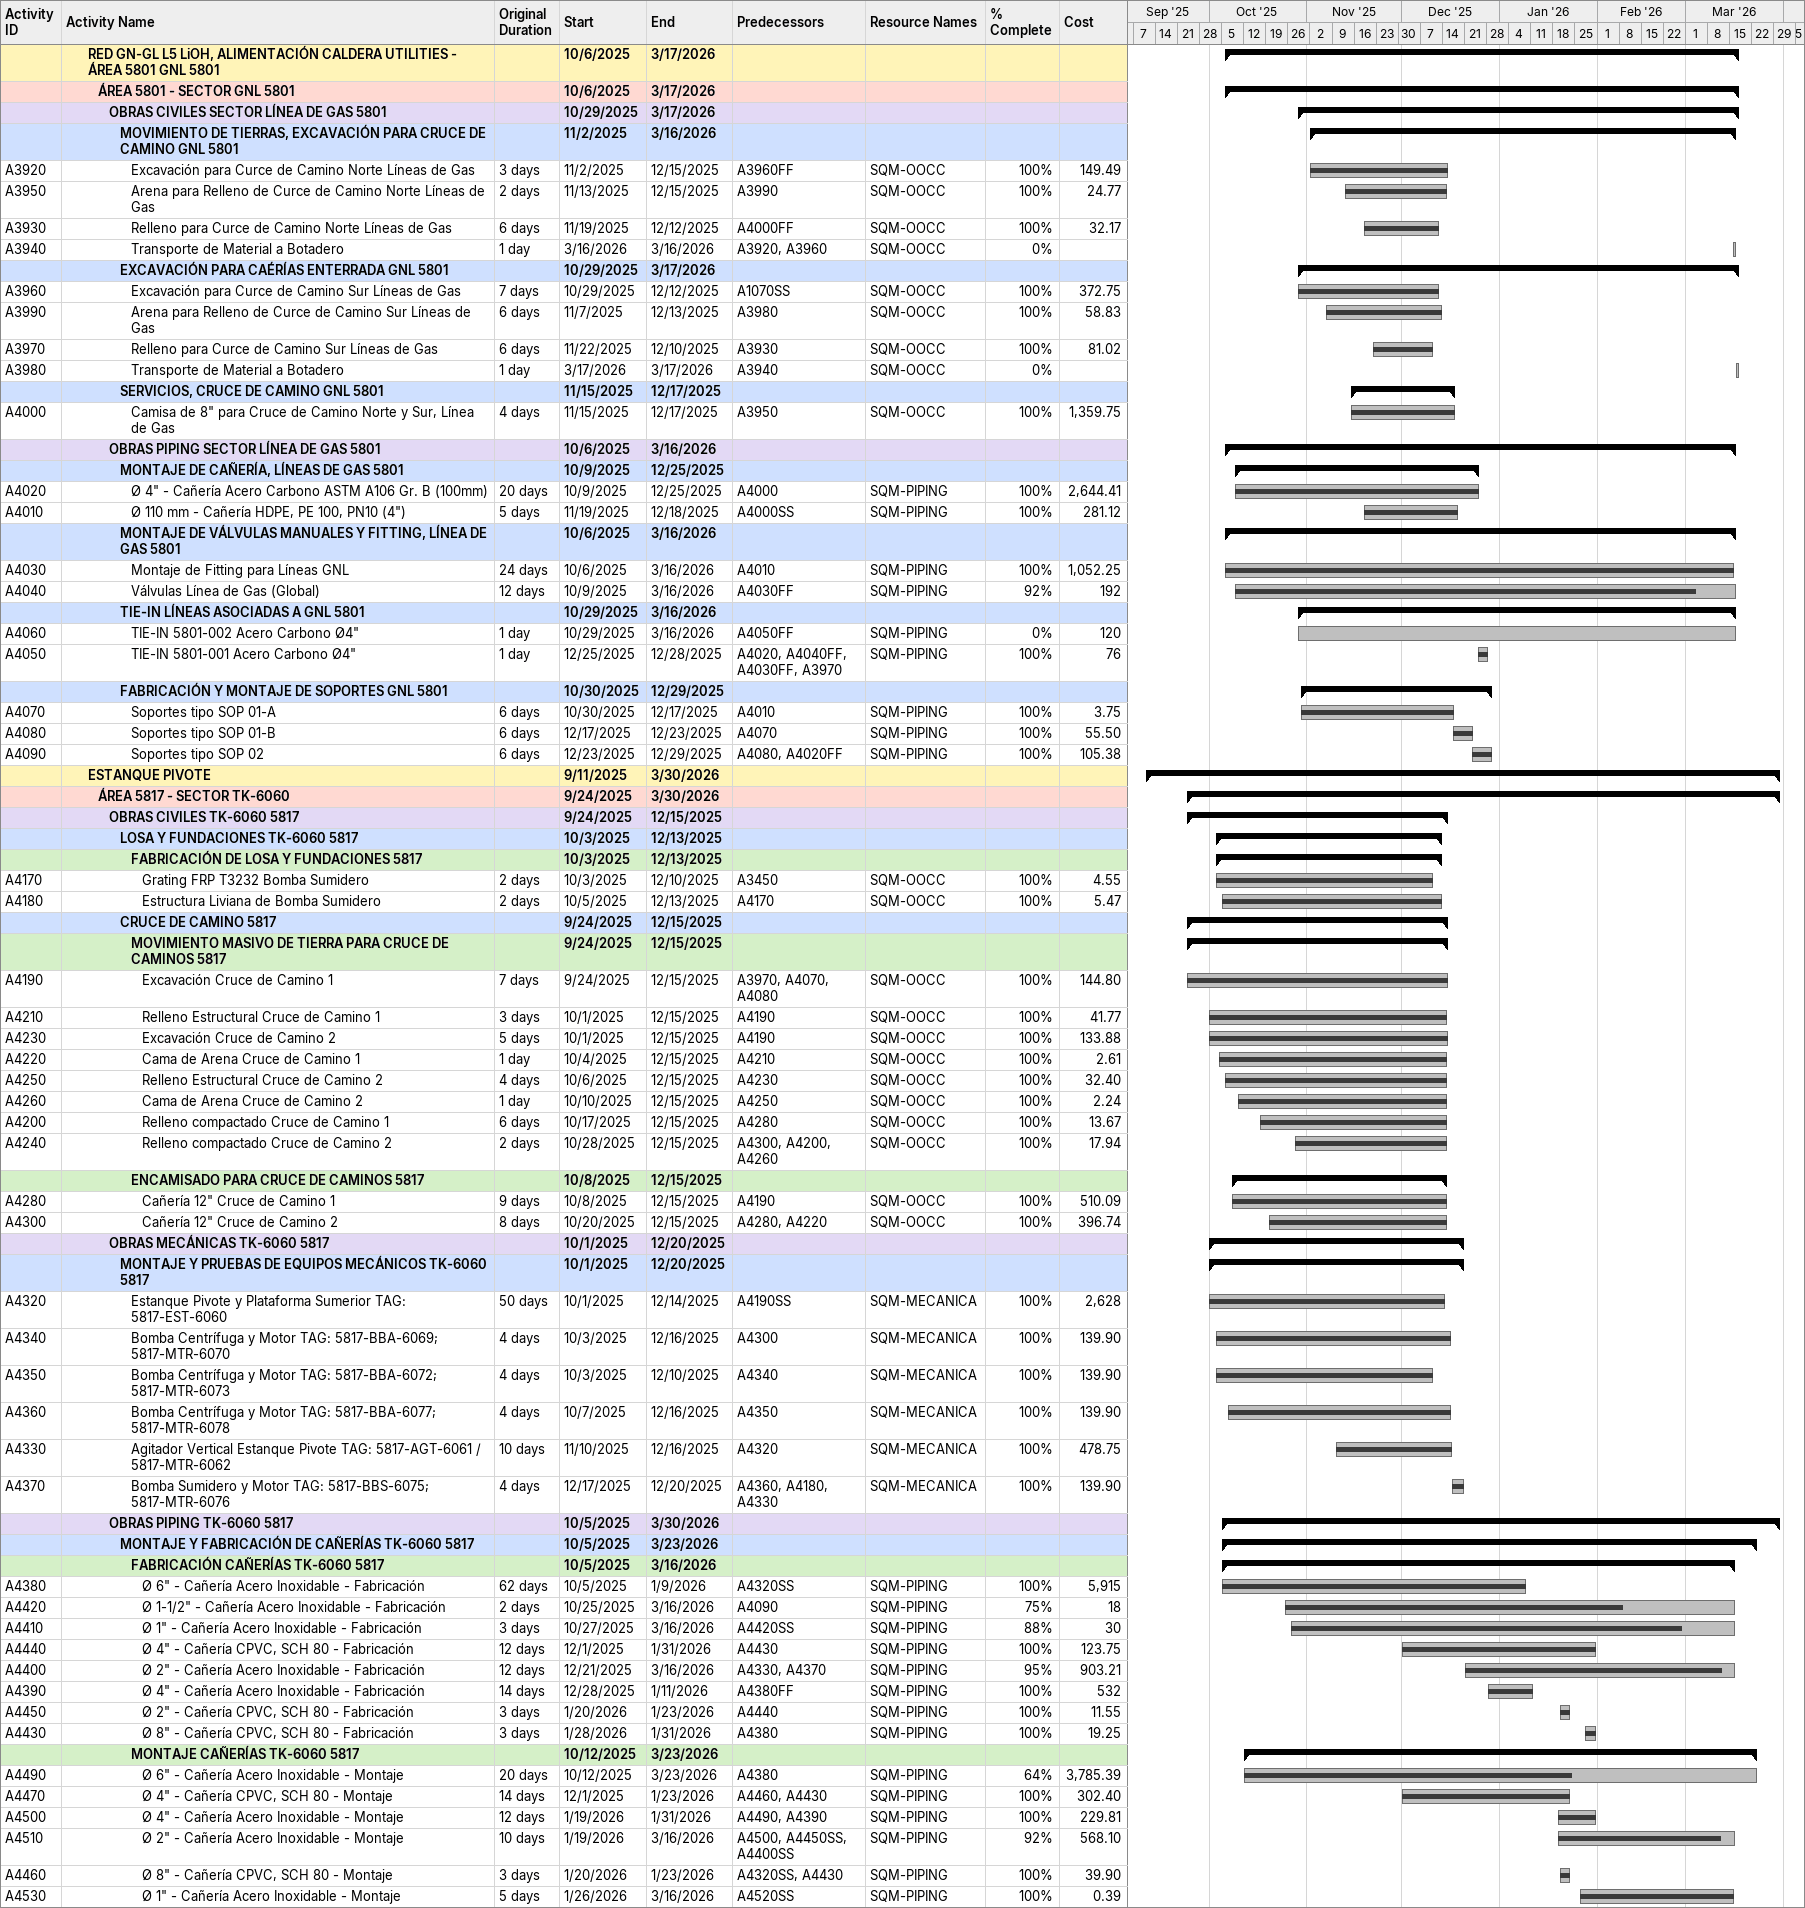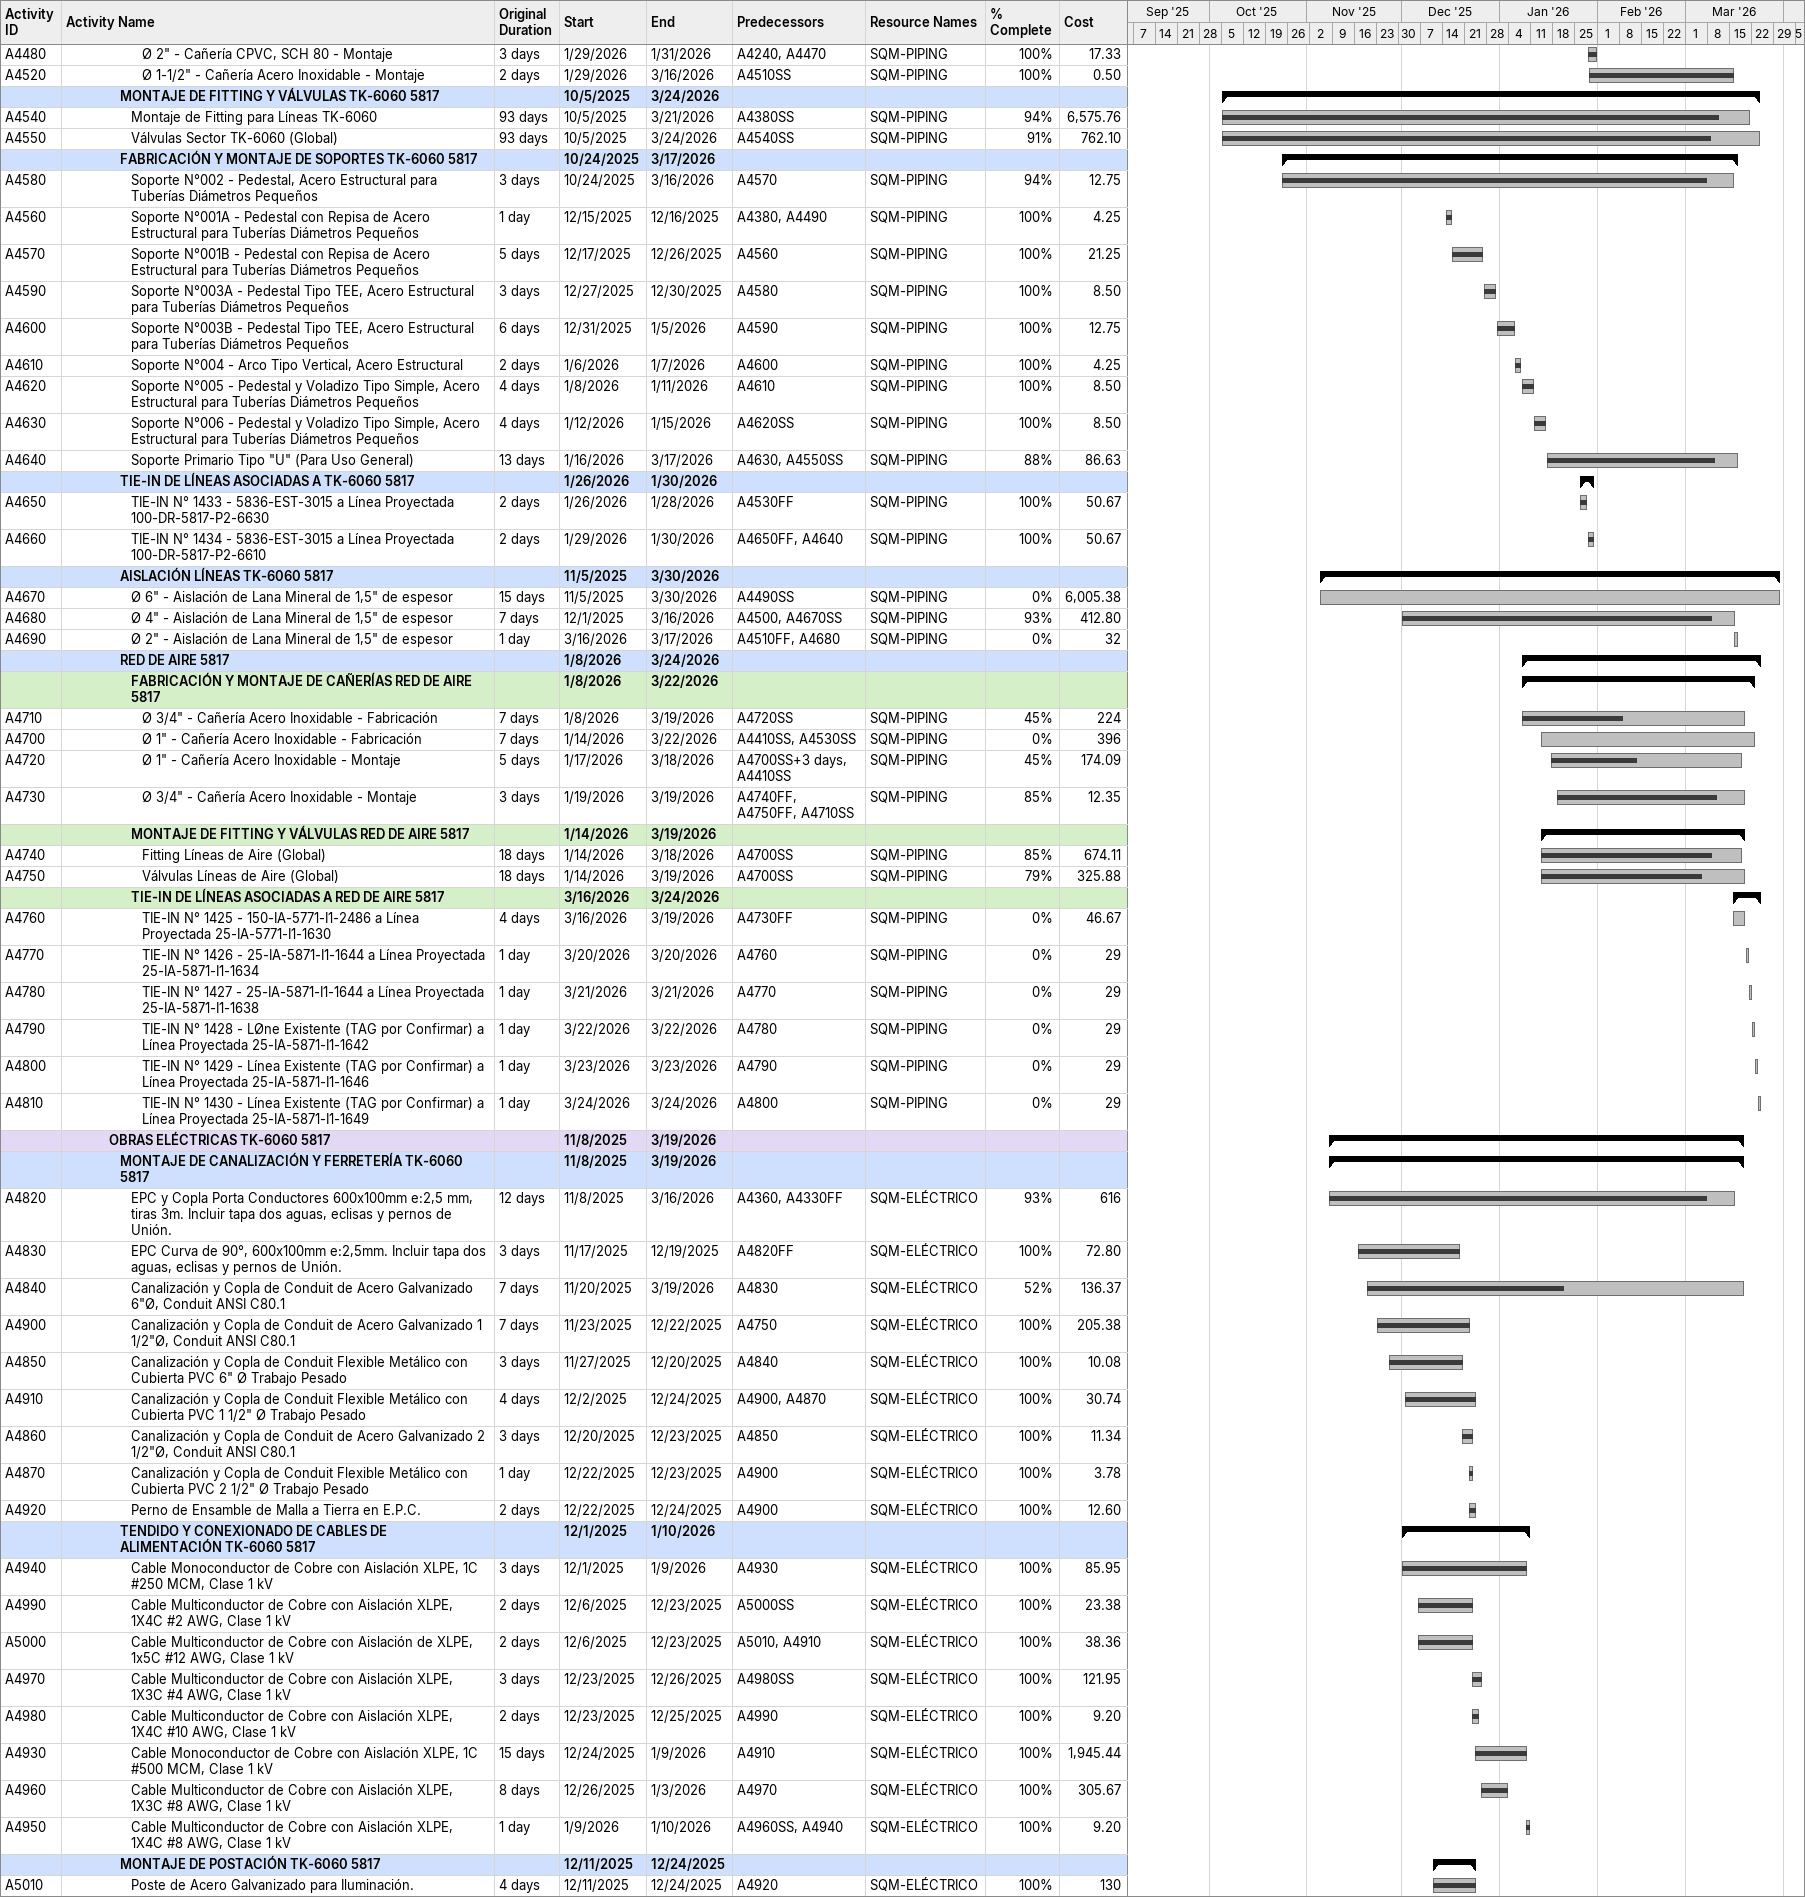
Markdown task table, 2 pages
| ID | Level | Task | Original duration | Start | Finish | Predecessors | Resources | % complete | Cost |
|---|---|---|---|---|---|---|---|---|---|
|  | 3 | **RED GN-GL L5 LiOH, ALIMENTACIÓN CALDERA UTILITIES - ÁREA 5801 GNL 5801** |  | 2025-10-06 | 2026-03-17 |  |  |  |  |
|  | 4 | **ÁREA 5801 - SECTOR GNL 5801** |  | 2025-10-06 | 2026-03-17 |  |  |  |  |
|  | 5 | **OBRAS CIVILES SECTOR LÍNEA DE GAS 5801** |  | 2025-10-29 | 2026-03-17 |  |  |  |  |
|  | 6 | **MOVIMIENTO DE TIERRAS, EXCAVACIÓN PARA CRUCE DE CAMINO GNL 5801** |  | 2025-11-02 | 2026-03-16 |  |  |  |  |
| A3920 | 7 | Excavación para Curce de Camino Norte Líneas de Gas | 3d | 2025-11-02 | 2025-12-15 | A3960FF | SQM-OOCC | 100 | 149.49 |
| A3950 | 7 | Arena para Relleno de Curce de Camino Norte Líneas de Gas | 2d | 2025-11-13 | 2025-12-15 | A3990 | SQM-OOCC | 100 | 24.77 |
| A3930 | 7 | Relleno para Curce de Camino Norte Líneas de Gas | 6d | 2025-11-19 | 2025-12-12 | A4000FF | SQM-OOCC | 100 | 32.17 |
| A3940 | 7 | Transporte de Material a Botadero | 1d | 2026-03-16 | 2026-03-16 | A3920, A3960 | SQM-OOCC | 0 |  |
|  | 6 | **EXCAVACIÓN PARA CAÉRÍAS ENTERRADA GNL 5801** |  | 2025-10-29 | 2026-03-17 |  |  |  |  |
| A3960 | 7 | Excavación para Curce de Camino Sur Líneas de Gas | 7d | 2025-10-29 | 2025-12-12 | A1070SS | SQM-OOCC | 100 | 372.75 |
| A3990 | 7 | Arena para Relleno de Curce de Camino Sur Líneas de Gas | 6d | 2025-11-07 | 2025-12-13 | A3980 | SQM-OOCC | 100 | 58.83 |
| A3970 | 7 | Relleno para Curce de Camino Sur Líneas de Gas | 6d | 2025-11-22 | 2025-12-10 | A3930 | SQM-OOCC | 100 | 81.02 |
| A3980 | 7 | Transporte de Material a Botadero | 1d | 2026-03-17 | 2026-03-17 | A3940 | SQM-OOCC | 0 |  |
|  | 6 | **SERVICIOS, CRUCE DE CAMINO GNL 5801** |  | 2025-11-15 | 2025-12-17 |  |  |  |  |
| A4000 | 7 | Camisa de 8" para Cruce de Camino Norte y Sur, Línea de Gas | 4d | 2025-11-15 | 2025-12-17 | A3950 | SQM-OOCC | 100 | 1359.75 |
|  | 5 | **OBRAS PIPING SECTOR LÍNEA DE GAS 5801** |  | 2025-10-06 | 2026-03-16 |  |  |  |  |
|  | 6 | **MONTAJE DE CAÑERÍA, LÍNEAS DE GAS 5801** |  | 2025-10-09 | 2025-12-25 |  |  |  |  |
| A4020 | 7 | Ø 4" - Cañería Acero Carbono ASTM A106 Gr. B (100mm) | 20d | 2025-10-09 | 2025-12-25 | A4000 | SQM-PIPING | 100 | 2644.41 |
| A4010 | 7 | Ø 110 mm - Cañería HDPE, PE 100, PN10 (4") | 5d | 2025-11-19 | 2025-12-18 | A4000SS | SQM-PIPING | 100 | 281.12 |
|  | 6 | **MONTAJE DE VÁLVULAS MANUALES Y FITTING, LÍNEA DE GAS 5801** |  | 2025-10-06 | 2026-03-16 |  |  |  |  |
| A4030 | 7 | Montaje de Fitting para Líneas GNL | 24d | 2025-10-06 | 2026-03-16 | A4010 | SQM-PIPING | 100 | 1052.25 |
| A4040 | 7 | Válvulas Línea de Gas (Global) | 12d | 2025-10-09 | 2026-03-16 | A4030FF | SQM-PIPING | 92 | 192 |
|  | 6 | **TIE-IN LÍNEAS ASOCIADAS A GNL 5801** |  | 2025-10-29 | 2026-03-16 |  |  |  |  |
| A4060 | 7 | TIE-IN 5801-002 Acero Carbono Ø4" | 1d | 2025-10-29 | 2026-03-16 | A4050FF | SQM-PIPING | 0 | 120 |
| A4050 | 7 | TIE-IN 5801-001 Acero Carbono Ø4" | 1d | 2025-12-25 | 2025-12-28 | A4020, A4040FF, A4030FF, A3970 | SQM-PIPING | 100 | 76 |
|  | 6 | **FABRICACIÓN Y MONTAJE DE SOPORTES GNL 5801** |  | 2025-10-30 | 2025-12-29 |  |  |  |  |
| A4070 | 7 | Soportes tipo SOP 01-A | 6d | 2025-10-30 | 2025-12-17 | A4010 | SQM-PIPING | 100 | 3.75 |
| A4080 | 7 | Soportes tipo SOP 01-B | 6d | 2025-12-17 | 2025-12-23 | A4070 | SQM-PIPING | 100 | 55.50 |
| A4090 | 7 | Soportes tipo SOP 02 | 6d | 2025-12-23 | 2025-12-29 | A4080, A4020FF | SQM-PIPING | 100 | 105.38 |
|  | 3 | **ESTANQUE PIVOTE** |  | 2025-09-11 | 2026-03-30 |  |  |  |  |
|  | 4 | **ÁREA 5817 - SECTOR TK-6060** |  | 2025-09-24 | 2026-03-30 |  |  |  |  |
|  | 5 | **OBRAS CIVILES TK-6060 5817** |  | 2025-09-24 | 2025-12-15 |  |  |  |  |
|  | 6 | **LOSA Y FUNDACIONES TK-6060 5817** |  | 2025-10-03 | 2025-12-13 |  |  |  |  |
|  | 7 | **FABRICACIÓN DE LOSA Y FUNDACIONES 5817** |  | 2025-10-03 | 2025-12-13 |  |  |  |  |
| A4170 | 8 | Grating FRP T3232 Bomba Sumidero | 2d | 2025-10-03 | 2025-12-10 | A3450 | SQM-OOCC | 100 | 4.55 |
| A4180 | 8 | Estructura Liviana de Bomba Sumidero | 2d | 2025-10-05 | 2025-12-13 | A4170 | SQM-OOCC | 100 | 5.47 |
|  | 6 | **CRUCE DE CAMINO 5817** |  | 2025-09-24 | 2025-12-15 |  |  |  |  |
|  | 7 | **MOVIMIENTO MASIVO DE TIERRA PARA CRUCE DE CAMINOS 5817** |  | 2025-09-24 | 2025-12-15 |  |  |  |  |
| A4190 | 8 | Excavación Cruce de Camino 1 | 7d | 2025-09-24 | 2025-12-15 | A3970, A4070, A4080 | SQM-OOCC | 100 | 144.80 |
| A4210 | 8 | Relleno Estructural Cruce de Camino 1 | 3d | 2025-10-01 | 2025-12-15 | A4190 | SQM-OOCC | 100 | 41.77 |
| A4230 | 8 | Excavación Cruce de Camino 2 | 5d | 2025-10-01 | 2025-12-15 | A4190 | SQM-OOCC | 100 | 133.88 |
| A4220 | 8 | Cama de Arena Cruce de Camino 1 | 1d | 2025-10-04 | 2025-12-15 | A4210 | SQM-OOCC | 100 | 2.61 |
| A4250 | 8 | Relleno Estructural Cruce de Camino 2 | 4d | 2025-10-06 | 2025-12-15 | A4230 | SQM-OOCC | 100 | 32.40 |
| A4260 | 8 | Cama de Arena Cruce de Camino 2 | 1d | 2025-10-10 | 2025-12-15 | A4250 | SQM-OOCC | 100 | 2.24 |
| A4200 | 8 | Relleno compactado Cruce de Camino 1 | 6d | 2025-10-17 | 2025-12-15 | A4280 | SQM-OOCC | 100 | 13.67 |
| A4240 | 8 | Relleno compactado Cruce de Camino 2 | 2d | 2025-10-28 | 2025-12-15 | A4300, A4200, A4260 | SQM-OOCC | 100 | 17.94 |
|  | 7 | **ENCAMISADO PARA CRUCE DE CAMINOS 5817** |  | 2025-10-08 | 2025-12-15 |  |  |  |  |
| A4280 | 8 | Cañería 12" Cruce de Camino 1 | 9d | 2025-10-08 | 2025-12-15 | A4190 | SQM-OOCC | 100 | 510.09 |
| A4300 | 8 | Cañería 12" Cruce de Camino 2 | 8d | 2025-10-20 | 2025-12-15 | A4280, A4220 | SQM-OOCC | 100 | 396.74 |
|  | 5 | **OBRAS MECÁNICAS TK-6060 5817** |  | 2025-10-01 | 2025-12-20 |  |  |  |  |
|  | 6 | **MONTAJE Y PRUEBAS DE EQUIPOS MECÁNICOS TK-6060 5817** |  | 2025-10-01 | 2025-12-20 |  |  |  |  |
| A4320 | 7 | Estanque Pivote y Plataforma Sumerior TAG: 5817-EST-6060 | 50d | 2025-10-01 | 2025-12-14 | A4190SS | SQM-MECANICA | 100 | 2628 |
| A4340 | 7 | Bomba Centrífuga y Motor TAG: 5817-BBA-6069; 5817-MTR-6070 | 4d | 2025-10-03 | 2025-12-16 | A4300 | SQM-MECANICA | 100 | 139.90 |
| A4350 | 7 | Bomba Centrífuga y Motor TAG: 5817-BBA-6072; 5817-MTR-6073 | 4d | 2025-10-03 | 2025-12-10 | A4340 | SQM-MECANICA | 100 | 139.90 |
| A4360 | 7 | Bomba Centrífuga y Motor TAG: 5817-BBA-6077; 5817-MTR-6078 | 4d | 2025-10-07 | 2025-12-16 | A4350 | SQM-MECANICA | 100 | 139.90 |
| A4330 | 7 | Agitador Vertical Estanque Pivote TAG: 5817-AGT-6061 / 5817-MTR-6062 | 10d | 2025-11-10 | 2025-12-16 | A4320 | SQM-MECANICA | 100 | 478.75 |
| A4370 | 7 | Bomba Sumidero y Motor TAG: 5817-BBS-6075; 5817-MTR-6076 | 4d | 2025-12-17 | 2025-12-20 | A4360, A4180, A4330 | SQM-MECANICA | 100 | 139.90 |
|  | 5 | **OBRAS PIPING TK-6060 5817** |  | 2025-10-05 | 2026-03-30 |  |  |  |  |
|  | 6 | **MONTAJE Y FABRICACIÓN DE CAÑERÍAS TK-6060 5817** |  | 2025-10-05 | 2026-03-23 |  |  |  |  |
|  | 7 | **FABRICACIÓN CAÑERÍAS TK-6060 5817** |  | 2025-10-05 | 2026-03-16 |  |  |  |  |
| A4380 | 8 | Ø 6" - Cañería Acero Inoxidable - Fabricación | 62d | 2025-10-05 | 2026-01-09 | A4320SS | SQM-PIPING | 100 | 5915 |
| A4420 | 8 | Ø 1-1/2" - Cañería Acero Inoxidable - Fabricación | 2d | 2025-10-25 | 2026-03-16 | A4090 | SQM-PIPING | 75 | 18 |
| A4410 | 8 | Ø 1" - Cañería Acero Inoxidable - Fabricación | 3d | 2025-10-27 | 2026-03-16 | A4420SS | SQM-PIPING | 88 | 30 |
| A4440 | 8 | Ø 4" - Cañería CPVC, SCH 80 - Fabricación | 12d | 2025-12-01 | 2026-01-31 | A4430 | SQM-PIPING | 100 | 123.75 |
| A4400 | 8 | Ø 2" - Cañería Acero Inoxidable - Fabricación | 12d | 2025-12-21 | 2026-03-16 | A4330, A4370 | SQM-PIPING | 95 | 903.21 |
| A4390 | 8 | Ø 4" - Cañería Acero Inoxidable - Fabricación | 14d | 2025-12-28 | 2026-01-11 | A4380FF | SQM-PIPING | 100 | 532 |
| A4450 | 8 | Ø 2" - Cañería CPVC, SCH 80 - Fabricación | 3d | 2026-01-20 | 2026-01-23 | A4440 | SQM-PIPING | 100 | 11.55 |
| A4430 | 8 | Ø 8" - Cañería CPVC, SCH 80 - Fabricación | 3d | 2026-01-28 | 2026-01-31 | A4380 | SQM-PIPING | 100 | 19.25 |
|  | 7 | **MONTAJE CAÑERÍAS TK-6060 5817** |  | 2025-10-12 | 2026-03-23 |  |  |  |  |
| A4490 | 8 | Ø 6" - Cañería Acero Inoxidable - Montaje | 20d | 2025-10-12 | 2026-03-23 | A4380 | SQM-PIPING | 64 | 3785.39 |
| A4470 | 8 | Ø 4" - Cañería CPVC, SCH 80 - Montaje | 14d | 2025-12-01 | 2026-01-23 | A4460, A4430 | SQM-PIPING | 100 | 302.40 |
| A4500 | 8 | Ø 4" - Cañería Acero Inoxidable - Montaje | 12d | 2026-01-19 | 2026-01-31 | A4490, A4390 | SQM-PIPING | 100 | 229.81 |
| A4510 | 8 | Ø 2" - Cañería Acero Inoxidable - Montaje | 10d | 2026-01-19 | 2026-03-16 | A4500, A4450SS, A4400SS | SQM-PIPING | 92 | 568.10 |
| A4460 | 8 | Ø 8" - Cañería CPVC, SCH 80 - Montaje | 3d | 2026-01-20 | 2026-01-23 | A4320SS, A4430 | SQM-PIPING | 100 | 39.90 |
| A4530 | 8 | Ø 1" - Cañería Acero Inoxidable - Montaje | 5d | 2026-01-26 | 2026-03-16 | A4520SS | SQM-PIPING | 100 | 0.39 |
| A4480 | 8 | Ø 2" - Cañería CPVC, SCH 80 - Montaje | 3d | 2026-01-29 | 2026-01-31 | A4240, A4470 | SQM-PIPING | 100 | 17.33 |
| A4520 | 8 | Ø 1-1/2" - Cañería Acero Inoxidable - Montaje | 2d | 2026-01-29 | 2026-03-16 | A4510SS | SQM-PIPING | 100 | 0.50 |
|  | 6 | **MONTAJE DE FITTING Y VÁLVULAS TK-6060 5817** |  | 2025-10-05 | 2026-03-24 |  |  |  |  |
| A4540 | 7 | Montaje de Fitting para Líneas TK-6060 | 93d | 2025-10-05 | 2026-03-21 | A4380SS | SQM-PIPING | 94 | 6575.76 |
| A4550 | 7 | Válvulas Sector TK-6060 (Global) | 93d | 2025-10-05 | 2026-03-24 | A4540SS | SQM-PIPING | 91 | 762.10 |
|  | 6 | **FABRICACIÓN Y MONTAJE DE SOPORTES TK-6060 5817** |  | 2025-10-24 | 2026-03-17 |  |  |  |  |
| A4580 | 7 | Soporte N°002 - Pedestal, Acero Estructural para Tuberías Diámetros Pequeños | 3d | 2025-10-24 | 2026-03-16 | A4570 | SQM-PIPING | 94 | 12.75 |
| A4560 | 7 | Soporte N°001A - Pedestal con Repisa de Acero Estructural para Tuberías Diámetros Pequeños | 1d | 2025-12-15 | 2025-12-16 | A4380, A4490 | SQM-PIPING | 100 | 4.25 |
| A4570 | 7 | Soporte N°001B - Pedestal con Repisa de Acero Estructural para Tuberías Diámetros Pequeños | 5d | 2025-12-17 | 2025-12-26 | A4560 | SQM-PIPING | 100 | 21.25 |
| A4590 | 7 | Soporte N°003A - Pedestal Tipo TEE, Acero Estructural para Tuberías Diámetros Pequeños | 3d | 2025-12-27 | 2025-12-30 | A4580 | SQM-PIPING | 100 | 8.50 |
| A4600 | 7 | Soporte N°003B - Pedestal Tipo TEE, Acero Estructural para Tuberías Diámetros Pequeños | 6d | 2025-12-31 | 2026-01-05 | A4590 | SQM-PIPING | 100 | 12.75 |
| A4610 | 7 | Soporte N°004 - Arco Tipo Vertical, Acero Estructural | 2d | 2026-01-06 | 2026-01-07 | A4600 | SQM-PIPING | 100 | 4.25 |
| A4620 | 7 | Soporte N°005 - Pedestal y Voladizo Tipo Simple, Acero Estructural para Tuberías Diámetros Pequeños | 4d | 2026-01-08 | 2026-01-11 | A4610 | SQM-PIPING | 100 | 8.50 |
| A4630 | 7 | Soporte N°006 - Pedestal y Voladizo Tipo Simple, Acero Estructural para Tuberías Diámetros Pequeños | 4d | 2026-01-12 | 2026-01-15 | A4620SS | SQM-PIPING | 100 | 8.50 |
| A4640 | 7 | Soporte Primario Tipo "U" (Para Uso General) | 13d | 2026-01-16 | 2026-03-17 | A4630, A4550SS | SQM-PIPING | 88 | 86.63 |
|  | 6 | **TIE-IN DE LÍNEAS ASOCIADAS A TK-6060 5817** |  | 2026-01-26 | 2026-01-30 |  |  |  |  |
| A4650 | 7 | TIE-IN N° 1433 - 5836-EST-3015 a Línea Proyectada 100-DR-5817-P2-6630 | 2d | 2026-01-26 | 2026-01-28 | A4530FF | SQM-PIPING | 100 | 50.67 |
| A4660 | 7 | TIE-IN N° 1434 - 5836-EST-3015 a Línea Proyectada 100-DR-5817-P2-6610 | 2d | 2026-01-29 | 2026-01-30 | A4650FF, A4640 | SQM-PIPING | 100 | 50.67 |
|  | 6 | **AISLACIÓN LÍNEAS TK-6060 5817** |  | 2025-11-05 | 2026-03-30 |  |  |  |  |
| A4670 | 7 | Ø 6" - Aislación de Lana Mineral de 1,5" de espesor | 15d | 2025-11-05 | 2026-03-30 | A4490SS | SQM-PIPING | 0 | 6005.38 |
| A4680 | 7 | Ø 4" - Aislación de Lana Mineral de 1,5" de espesor | 7d | 2025-12-01 | 2026-03-16 | A4500, A4670SS | SQM-PIPING | 93 | 412.80 |
| A4690 | 7 | Ø 2" - Aislación de Lana Mineral de 1,5" de espesor | 1d | 2026-03-16 | 2026-03-17 | A4510FF, A4680 | SQM-PIPING | 0 | 32 |
|  | 6 | **RED DE AIRE 5817** |  | 2026-01-08 | 2026-03-24 |  |  |  |  |
|  | 7 | **FABRICACIÓN Y MONTAJE DE CAÑERÍAS RED DE AIRE 5817** |  | 2026-01-08 | 2026-03-22 |  |  |  |  |
| A4710 | 8 | Ø 3/4" - Cañería Acero Inoxidable - Fabricación | 7d | 2026-01-08 | 2026-03-19 | A4720SS | SQM-PIPING | 45 | 224 |
| A4700 | 8 | Ø 1" - Cañería Acero Inoxidable - Fabricación | 7d | 2026-01-14 | 2026-03-22 | A4410SS, A4530SS | SQM-PIPING | 0 | 396 |
| A4720 | 8 | Ø 1" - Cañería Acero Inoxidable - Montaje | 5d | 2026-01-17 | 2026-03-18 | A4700SS+3d, A4410SS | SQM-PIPING | 45 | 174.09 |
| A4730 | 8 | Ø 3/4" - Cañería Acero Inoxidable - Montaje | 3d | 2026-01-19 | 2026-03-19 | A4740FF, A4750FF, A4710SS | SQM-PIPING | 85 | 12.35 |
|  | 7 | **MONTAJE DE FITTING Y VÁLVULAS RED DE AIRE 5817** |  | 2026-01-14 | 2026-03-19 |  |  |  |  |
| A4740 | 8 | Fitting Líneas de Aire (Global) | 18d | 2026-01-14 | 2026-03-18 | A4700SS | SQM-PIPING | 85 | 674.11 |
| A4750 | 8 | Válvulas Líneas de Aire (Global) | 18d | 2026-01-14 | 2026-03-19 | A4700SS | SQM-PIPING | 79 | 325.88 |
|  | 7 | **TIE-IN DE LÍNEAS ASOCIADAS A RED DE AIRE 5817** |  | 2026-03-16 | 2026-03-24 |  |  |  |  |
| A4760 | 8 | TIE-IN N° 1425 - 150-IA-5771-I1-2486 a Línea Proyectada 25-IA-5771-I1-1630 | 4d | 2026-03-16 | 2026-03-19 | A4730FF | SQM-PIPING | 0 | 46.67 |
| A4770 | 8 | TIE-IN N° 1426 - 25-IA-5871-I1-1644 a Línea Proyectada 25-IA-5871-I1-1634 | 1d | 2026-03-20 | 2026-03-20 | A4760 | SQM-PIPING | 0 | 29 |
| A4780 | 8 | TIE-IN N° 1427 - 25-IA-5871-I1-1644 a Línea Proyectada 25-IA-5871-I1-1638 | 1d | 2026-03-21 | 2026-03-21 | A4770 | SQM-PIPING | 0 | 29 |
| A4790 | 8 | TIE-IN N° 1428 - LØne Existente (TAG por Confirmar) a Línea Proyectada 25-IA-5871-I1-1642 | 1d | 2026-03-22 | 2026-03-22 | A4780 | SQM-PIPING | 0 | 29 |
| A4800 | 8 | TIE-IN N° 1429 - Línea Existente (TAG por Confirmar) a Línea Proyectada 25-IA-5871-I1-1646 | 1d | 2026-03-23 | 2026-03-23 | A4790 | SQM-PIPING | 0 | 29 |
| A4810 | 8 | TIE-IN N° 1430 - Línea Existente (TAG por Confirmar) a Línea Proyectada 25-IA-5871-I1-1649 | 1d | 2026-03-24 | 2026-03-24 | A4800 | SQM-PIPING | 0 | 29 |
|  | 5 | **OBRAS ELÉCTRICAS TK-6060 5817** |  | 2025-11-08 | 2026-03-19 |  |  |  |  |
|  | 6 | **MONTAJE DE CANALIZACIÓN Y FERRETERÍA TK-6060 5817** |  | 2025-11-08 | 2026-03-19 |  |  |  |  |
| A4820 | 7 | EPC y Copla Porta Conductores 600x100mm e:2,5 mm, tiras 3m. Incluir tapa dos aguas, eclisas y pernos de Unión. | 12d | 2025-11-08 | 2026-03-16 | A4360, A4330FF | SQM-ELÉCTRICO | 93 | 616 |
| A4830 | 7 | EPC Curva de 90°, 600x100mm e:2,5mm. Incluir tapa dos aguas, eclisas y pernos de Unión. | 3d | 2025-11-17 | 2025-12-19 | A4820FF | SQM-ELÉCTRICO | 100 | 72.80 |
| A4840 | 7 | Canalización y Copla de Conduit de Acero Galvanizado 6"Ø, Conduit ANSI C80.1 | 7d | 2025-11-20 | 2026-03-19 | A4830 | SQM-ELÉCTRICO | 52 | 136.37 |
| A4900 | 7 | Canalización y Copla de Conduit de Acero Galvanizado 1 1/2"Ø, Conduit ANSI C80.1 | 7d | 2025-11-23 | 2025-12-22 | A4750 | SQM-ELÉCTRICO | 100 | 205.38 |
| A4850 | 7 | Canalización y Copla de Conduit Flexible Metálico con Cubierta PVC 6" Ø Trabajo Pesado | 3d | 2025-11-27 | 2025-12-20 | A4840 | SQM-ELÉCTRICO | 100 | 10.08 |
| A4910 | 7 | Canalización y Copla de Conduit Flexible Metálico con Cubierta PVC 1 1/2" Ø Trabajo Pesado | 4d | 2025-12-02 | 2025-12-24 | A4900, A4870 | SQM-ELÉCTRICO | 100 | 30.74 |
| A4860 | 7 | Canalización y Copla de Conduit de Acero Galvanizado 2 1/2"Ø, Conduit ANSI C80.1 | 3d | 2025-12-20 | 2025-12-23 | A4850 | SQM-ELÉCTRICO | 100 | 11.34 |
| A4870 | 7 | Canalización y Copla de Conduit Flexible Metálico con Cubierta PVC 2 1/2" Ø Trabajo Pesado | 1d | 2025-12-22 | 2025-12-23 | A4900 | SQM-ELÉCTRICO | 100 | 3.78 |
| A4920 | 7 | Perno de Ensamble de Malla a Tierra en E.P.C. | 2d | 2025-12-22 | 2025-12-24 | A4900 | SQM-ELÉCTRICO | 100 | 12.60 |
|  | 6 | **TENDIDO Y CONEXIONADO DE CABLES DE ALIMENTACIÓN TK-6060 5817** |  | 2025-12-01 | 2026-01-10 |  |  |  |  |
| A4940 | 7 | Cable Monoconductor de Cobre con Aislación XLPE, 1C #250 MCM, Clase 1 kV | 3d | 2025-12-01 | 2026-01-09 | A4930 | SQM-ELÉCTRICO | 100 | 85.95 |
| A4990 | 7 | Cable Multiconductor de Cobre con Aislación XLPE, 1X4C #2 AWG, Clase 1 kV | 2d | 2025-12-06 | 2025-12-23 | A5000SS | SQM-ELÉCTRICO | 100 | 23.38 |
| A5000 | 7 | Cable Multiconductor de Cobre con Aislación de XLPE, 1x5C #12 AWG, Clase 1 kV | 2d | 2025-12-06 | 2025-12-23 | A5010, A4910 | SQM-ELÉCTRICO | 100 | 38.36 |
| A4970 | 7 | Cable Multiconductor de Cobre con Aislación XLPE, 1X3C #4 AWG, Clase 1 kV | 3d | 2025-12-23 | 2025-12-26 | A4980SS | SQM-ELÉCTRICO | 100 | 121.95 |
| A4980 | 7 | Cable Multiconductor de Cobre con Aislación XLPE, 1X4C #10 AWG, Clase 1 kV | 2d | 2025-12-23 | 2025-12-25 | A4990 | SQM-ELÉCTRICO | 100 | 9.20 |
| A4930 | 7 | Cable Monoconductor de Cobre con Aislación XLPE, 1C #500 MCM, Clase 1 kV | 15d | 2025-12-24 | 2026-01-09 | A4910 | SQM-ELÉCTRICO | 100 | 1945.44 |
| A4960 | 7 | Cable Multiconductor de Cobre con Aislación XLPE, 1X3C #8 AWG, Clase 1 kV | 8d | 2025-12-26 | 2026-01-03 | A4970 | SQM-ELÉCTRICO | 100 | 305.67 |
| A4950 | 7 | Cable Multiconductor de Cobre con Aislación XLPE, 1X4C #8 AWG, Clase 1 kV | 1d | 2026-01-09 | 2026-01-10 | A4960SS, A4940 | SQM-ELÉCTRICO | 100 | 9.20 |
|  | 6 | **MONTAJE DE POSTACIÓN TK-6060 5817** |  | 2025-12-11 | 2025-12-24 |  |  |  |  |
| A5010 | 7 | Poste de Acero Galvanizado para Iluminación. | 4d | 2025-12-11 | 2025-12-24 | A4920 | SQM-ELÉCTRICO | 100 | 130 |
